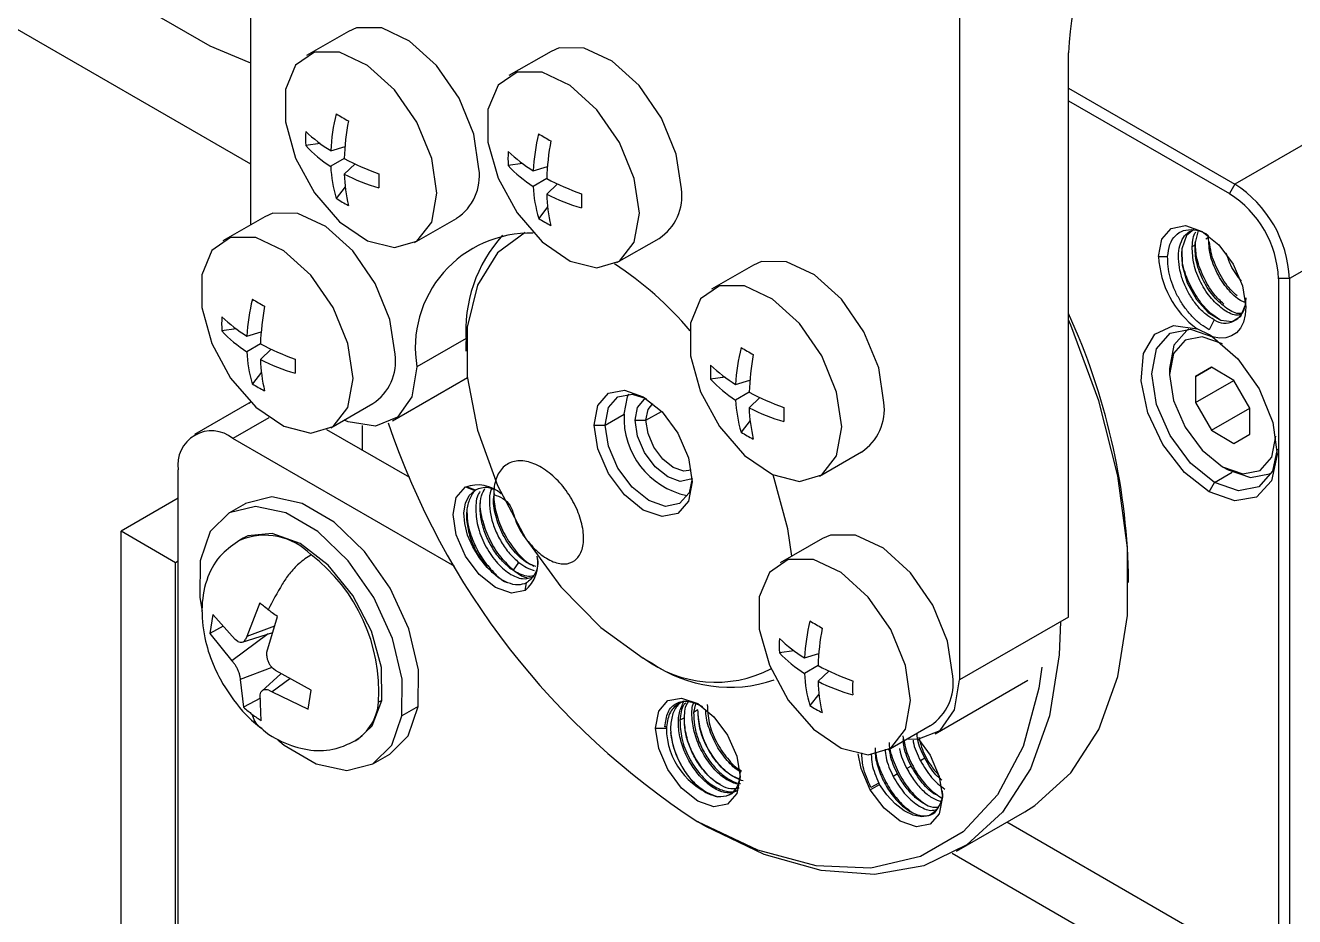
# Model space of a CAD drawing. Header units: millimetres. Extents: x 1258 to 2922, y -135 to 1239.
# Drawn here: x 1356.45 to 1372.9, y 1108.85 to 1120.41 of the extents above; entities that cross this region are included whole.
import ezdxf

# ---------------------------------------------------------------- set-up
doc = ezdxf.new("R2010")
doc.units = ezdxf.units.MM
doc.header["$LTSCALE"] = 6

msp = doc.modelspace()

# ---------------------------------------------------------------- linework, layer by layer
at = {"color": 7, "linetype": 'Continuous', "lineweight": 25}
for p, q in [((1359.365, 1127.925), (1359.365, 1117.823)), ((1389.311, 1126.636), (1372.836, 1117.125)), ((1354.416, 1122.696), (1358.835, 1120.145)), ((1368.558, 1122.618), (1368.558, 1111.92)), ((1354.062, 1121.675), (1359.365, 1118.614)), ((1360.637, 1120.332), (1360.091, 1120.018)), ((1363.262, 1120.073), (1362.716, 1119.758)), ((1369.972, 1112.736), (1369.972, 1120.054)), ((1369.972, 1119.595), (1372.129, 1118.35)), ((1369.972, 1119.432), (1372.058, 1118.228)), ((1360.268, 1118.878), (1360.08, 1118.851)), ((1360.405, 1118.785), (1360.59, 1118.839)), ((1360.58, 1118.683), (1360.405, 1118.582)), ((1360.58, 1118.481), (1360.72, 1118.613)), ((1362.893, 1118.618), (1362.705, 1118.591)), ((1363.03, 1118.525), (1363.215, 1118.58)), ((1360.592, 1118.315), (1360.476, 1118.166)), ((1363.205, 1118.423), (1363.03, 1118.322)), ((1363.205, 1118.221), (1363.345, 1118.354)), ((1372.129, 1118.35), (1372.058, 1118.228)), ((1363.217, 1118.056), (1363.101, 1117.906)), ((1359.549, 1117.929), (1359.004, 1117.614)), ((1361.491, 1117.593), (1362.036, 1117.907)), ((1364.116, 1117.333), (1364.661, 1117.648)), ((1371.61, 1117.561), (1371.656, 1117.75)), ((1371.751, 1117.642), (1371.787, 1117.663)), ((1371.575, 1117.54), (1371.61, 1117.561)), ((1365.887, 1117.302), (1365.341, 1116.987)), ((1371.139, 1117.411), (1371.256, 1117.411)), ((1372.836, 1117.125), (1372.694, 1117.125)), ((1372.694, 1117.125), (1372.694, 1106.02)), ((1372.836, 1117.125), (1372.836, 1106.102)), ((1372.27, 1116.877), (1372.26, 1116.776)), ((1359.18, 1116.474), (1358.993, 1116.448)), ((1371.53, 1116.47), (1371.503, 1116.454)), ((1371.798, 1116.398), (1371.638, 1116.474)), ((1371.859, 1116.59), (1371.796, 1116.463)), ((1359.317, 1116.381), (1359.502, 1116.436)), ((1362.158, 1116.308), (1362.158, 1116.186)), ((1371.839, 1116.372), (1371.798, 1116.398)), ((1359.493, 1116.28), (1359.317, 1116.178)), ((1359.493, 1116.077), (1359.633, 1116.21)), ((1359.505, 1115.912), (1359.388, 1115.763)), ((1361.206, 1115.283), (1362.176, 1115.844)), ((1365.518, 1115.847), (1365.33, 1115.821)), ((1371.28, 1115.961), (1371.28, 1115.88)), ((1371.823, 1115.975), (1371.616, 1115.855)), ((1371.616, 1115.855), (1371.823, 1115.975)), ((1371.616, 1115.855), (1371.616, 1115.517)), ((1372.116, 1115.806), (1371.823, 1115.975)), ((1365.655, 1115.754), (1365.84, 1115.809)), ((1365.83, 1115.652), (1365.655, 1115.551)), ((1371.616, 1115.517), (1372.116, 1115.806)), ((1372.323, 1115.447), (1372.116, 1115.806)), ((1359.343, 1115.51), (1358.636, 1115.102)), ((1359.343, 1115.51), (1359.366, 1115.522)), ((1360.404, 1115.189), (1360.949, 1115.504)), ((1365.83, 1115.45), (1365.97, 1115.583)), ((1371.616, 1115.517), (1371.823, 1115.158)), ((1363.961, 1115.226), (1364.209, 1115.369)), ((1371.823, 1115.158), (1372.323, 1115.447)), ((1372.323, 1115.109), (1372.323, 1115.447)), ((1361.429, 1114.545), (1360.355, 1115.165)), ((1360.815, 1114.899), (1360.815, 1115.221)), ((1363.82, 1115.226), (1363.961, 1115.226)), ((1364.35, 1115.288), (1364.492, 1115.288)), ((1365.842, 1115.285), (1365.726, 1115.135)), ((1371.823, 1115.158), (1372.116, 1114.989)), ((1362.014, 1113.391), (1359.135, 1115.052)), ((1372.116, 1114.989), (1372.323, 1115.109)), ((1366.741, 1114.562), (1367.286, 1114.877)), ((1371.969, 1114.686), (1372.04, 1114.645)), ((1358.428, 1100.354), (1358.428, 1114.644)), ((1372.578, 1114.592), (1372.605, 1114.608)), ((1362.151, 1114.423), (1362.272, 1114.377)), ((1362.281, 1114.382), (1362.18, 1114.421)), ((1371.793, 1114.359), (1371.863, 1114.482)), ((1358.428, 1114.276), (1357.686, 1113.848)), ((1359.294, 1114.206), (1359.082, 1114.084)), ((1357.686, 1100.783), (1357.686, 1113.848)), ((1358.393, 1113.439), (1357.686, 1113.848)), ((1359.269, 1113.759), (1359.228, 1113.735)), ((1366.779, 1113.755), (1366.234, 1113.44)), ((1358.428, 1113.46), (1358.393, 1113.439)), ((1358.393, 1100.375), (1358.393, 1113.439)), ((1362.723, 1113.375), (1362.776, 1113.345)), ((1362.776, 1113.345), (1362.843, 1113.444)), ((1362.926, 1113.08), (1362.942, 1113.178)), ((1370.75, 1113.185), (1370.75, 1113.308)), ((1359.484, 1112.919), (1359.317, 1112.482)), ((1358.874, 1112.768), (1358.836, 1112.525)), ((1359.164, 1112.444), (1358.874, 1112.768)), ((1359.578, 1112.281), (1359.714, 1112.743)), ((1369.972, 1112.736), (1368.558, 1111.92)), ((1359.01, 1112.616), (1358.836, 1112.525)), ((1358.836, 1112.525), (1359.121, 1112.168)), ((1359.258, 1112.411), (1359.653, 1112.537)), ((1359.2, 1112.419), (1359.164, 1112.444)), ((1359.317, 1112.482), (1359.301, 1112.444)), ((1359.574, 1112.234), (1359.578, 1112.281)), ((1364.456, 1112.205), (1364.563, 1112.144)), ((1366.41, 1112.3), (1366.223, 1112.274)), ((1366.547, 1112.207), (1366.732, 1112.262)), ((1359.121, 1112.168), (1359.155, 1112.13)), ((1359.687, 1112.041), (1359.646, 1112.076)), ((1360.15, 1111.786), (1359.687, 1112.041)), ((1366.723, 1112.106), (1366.547, 1112.004)), ((1366.723, 1111.903), (1366.863, 1112.036)), ((1359.227, 1111.971), (1359.23, 1111.928)), ((1359.23, 1111.928), (1359.272, 1111.569)), ((1359.759, 1112.001), (1359.509, 1111.775)), ((1368.242, 1111.222), (1369.444, 1111.916)), ((1359.491, 1111.727), (1359.5, 1111.761)), ((1359.501, 1111.392), (1359.491, 1111.727)), ((1359.601, 1111.786), (1359.644, 1111.765)), ((1359.644, 1111.765), (1360.112, 1111.543)), ((1360.112, 1111.543), (1360.15, 1111.786)), ((1366.735, 1111.738), (1366.618, 1111.589)), ((1359.492, 1111.684), (1359.272, 1111.569)), ((1361.066, 1111.655), (1361.024, 1111.631)), ((1361.539, 1111.576), (1361.327, 1111.454)), ((1364.926, 1111.623), (1364.887, 1111.6)), ((1365.136, 1111.611), (1365.11, 1111.5)), ((1365.166, 1111.533), (1365.11, 1111.5)), ((1364.99, 1111.431), (1364.933, 1111.398)), ((1364.616, 1111.297), (1364.757, 1111.297)), ((1364.757, 1111.312), (1364.737, 1111.312)), ((1367.634, 1111.015), (1368.179, 1111.33)), ((1360.728, 1111.137), (1360.769, 1111.161)), ((1368.026, 1111.154), (1368.176, 1110.944)), ((1360.957, 1110.836), (1361.169, 1110.958)), ((1368.108, 1110.905), (1368.051, 1110.872)), ((1367.931, 1110.803), (1367.875, 1110.77)), ((1367.401, 1110.497), (1367.522, 1110.566)), ((1367.513, 1110.583), (1367.409, 1110.525)), ((1367.754, 1110.701), (1367.698, 1110.668)), ((1365.27, 1110.021), (1365.164, 1110.082)), ((1368.519, 1109.699), (1369.403, 1110.209)), ((1371.934, 1108.48), (1369.171, 1110.075)), ((1371.227, 1108.072), (1368.463, 1109.668))]:
    msp.add_line(p, q, dxfattribs=at)
at = {"color": 8, "linetype": 'Continuous', "lineweight": 25}
for p, q in [((1379.239, 1122.455), (1372.129, 1118.35)), ((1362.159, 1116.349), (1361.522, 1115.982)), ((1359.603, 1115.322), (1359.135, 1115.052)), ((1364.492, 1115.288), (1364.694, 1115.404)), ((1371.863, 1114.482), (1372.095, 1114.615)), ((1359.677, 1112.617), (1359.317, 1112.482)), ((1359.595, 1112.519), (1359.121, 1112.168)), ((1359.641, 1112.083), (1359.23, 1111.928)), ((1359.876, 1111.937), (1359.644, 1111.765))]:
    msp.add_line(p, q, dxfattribs=at)
at = {"color": 7, "linetype": 'Continuous', "lineweight": 25, "flags": 128}
for points in [[(1362.326, 1118.548), (1362.26, 1119), (1362.068, 1119.468), (1361.778, 1119.888), (1361.428, 1120.205), (1361.066, 1120.376), (1360.74, 1120.377), (1360.637, 1120.332)], [(1358.835, 1120.145), (1359.341, 1119.932), (1359.365, 1119.925)], [(1364.951, 1118.289), (1364.885, 1118.74), (1364.693, 1119.208), (1364.403, 1119.629), (1364.053, 1119.946), (1363.691, 1120.116), (1363.365, 1120.117), (1363.262, 1120.073)], [(1361.781, 1118.234), (1361.714, 1118.685), (1361.523, 1119.153), (1361.232, 1119.574), (1360.882, 1119.891), (1360.52, 1120.061), (1360.195, 1120.062), (1359.949, 1119.893), (1359.818, 1119.577), (1359.818, 1119.157), (1359.949, 1118.689), (1360.195, 1118.237), (1360.52, 1117.862), (1360.882, 1117.614), (1361.232, 1117.527), (1361.523, 1117.613), (1361.714, 1117.859), (1361.781, 1118.234)], [(1364.406, 1117.974), (1364.339, 1118.425), (1364.148, 1118.893), (1363.857, 1119.314), (1363.507, 1119.631), (1363.145, 1119.801), (1362.82, 1119.802), (1362.574, 1119.633), (1362.443, 1119.317), (1362.443, 1118.897), (1362.574, 1118.429), (1362.82, 1117.977), (1363.145, 1117.602), (1363.507, 1117.354), (1363.857, 1117.267), (1364.148, 1117.353), (1364.339, 1117.599), (1364.406, 1117.974)], [(1361.239, 1116.145), (1361.172, 1116.596), (1360.981, 1117.064), (1360.69, 1117.485), (1360.34, 1117.802), (1359.978, 1117.972), (1359.653, 1117.973), (1359.549, 1117.929)], [(1371.139, 1117.411), (1371.182, 1117.636), (1371.304, 1117.777), (1371.488, 1117.813), (1371.704, 1117.738), (1371.921, 1117.563), (1372.104, 1117.315), (1372.227, 1117.033), (1372.27, 1116.758)], [(1360.694, 1115.83), (1360.627, 1116.282), (1360.435, 1116.749), (1360.145, 1117.17), (1359.795, 1117.487), (1359.433, 1117.657), (1359.107, 1117.658), (1358.862, 1117.489), (1358.731, 1117.173), (1358.731, 1116.753), (1358.862, 1116.286), (1359.107, 1115.834), (1359.433, 1115.458), (1359.795, 1115.21), (1360.145, 1115.123), (1360.435, 1115.209), (1360.627, 1115.456), (1360.694, 1115.83)], [(1362.925, 1117.722), (1362.565, 1117.458), (1362.308, 1117.04), (1362.175, 1116.496), (1362.175, 1115.856), (1362.308, 1115.158), (1362.565, 1114.443), (1362.933, 1113.752), (1363.388, 1113.126), (1363.906, 1112.6), (1364.456, 1112.205)], [(1371.594, 1117.763), (1371.5, 1117.683), (1371.439, 1117.514), (1371.443, 1117.299), (1371.51, 1117.069), (1371.629, 1116.855), (1371.782, 1116.687), (1371.944, 1116.588), (1372.093, 1116.57), (1372.204, 1116.637), (1372.26, 1116.776), (1372.26, 1116.776)], [(1367.576, 1115.518), (1367.51, 1115.969), (1367.318, 1116.437), (1367.028, 1116.858), (1366.678, 1117.175), (1366.316, 1117.345), (1365.99, 1117.346), (1365.887, 1117.302)], [(1367.031, 1115.203), (1366.964, 1115.654), (1366.773, 1116.122), (1366.482, 1116.543), (1366.132, 1116.86), (1365.77, 1117.03), (1365.445, 1117.031), (1365.199, 1116.862), (1365.068, 1116.546), (1365.068, 1116.126), (1365.199, 1115.658), (1365.445, 1115.206), (1365.77, 1114.831), (1366.132, 1114.583), (1366.482, 1114.496), (1366.773, 1114.582), (1366.964, 1114.828), (1367.031, 1115.203)], [(1372.27, 1116.758), (1372.262, 1116.654), (1372.239, 1116.562), (1372.201, 1116.485), (1372.15, 1116.424), (1372.086, 1116.382), (1372.011, 1116.358), (1371.928, 1116.355), (1371.839, 1116.372)], [(1369.403, 1110.209), (1369.535, 1110.292), (1370.001, 1110.714), (1370.363, 1111.277), (1370.609, 1111.964), (1370.734, 1112.756), (1370.734, 1113.633), (1370.609, 1114.569), (1370.363, 1115.541), (1370.001, 1116.52), (1369.972, 1116.589)], [(1371.793, 1114.359), (1371.473, 1114.613), (1371.196, 1114.972), (1371, 1115.385), (1370.912, 1115.798), (1370.944, 1116.154), (1371.091, 1116.405), (1371.333, 1116.517), (1371.638, 1116.474)], [(1371.533, 1116.469), (1371.503, 1116.454), (1371.338, 1116.264), (1371.28, 1115.961)], [(1371.863, 1114.482), (1371.552, 1114.733), (1371.288, 1115.089), (1371.112, 1115.495), (1371.05, 1115.89), (1371.112, 1116.214), (1371.288, 1116.417), (1371.552, 1116.468), (1371.863, 1116.36)], [(1371.969, 1116.278), (1371.706, 1116.37), (1371.482, 1116.326), (1371.332, 1116.154), (1371.28, 1115.88), (1371.332, 1115.545), (1371.482, 1115.2), (1371.706, 1114.899), (1371.969, 1114.686)], [(1371.839, 1116.372), (1372.168, 1116.087), (1372.442, 1115.697), (1372.62, 1115.261), (1372.676, 1114.843), (1372.602, 1114.503), (1372.409, 1114.293), (1372.126, 1114.242), (1371.793, 1114.359)], [(1361.522, 1115.982), (1361.457, 1115.593), (1361.27, 1115.327), (1360.983, 1115.214), (1360.631, 1115.27), (1360.579, 1115.29)], [(1363.82, 1115.226), (1363.868, 1115.48), (1364.006, 1115.638), (1364.213, 1115.679), (1364.456, 1115.594), (1364.7, 1115.397), (1364.906, 1115.119), (1365.044, 1114.801), (1365.093, 1114.492)], [(1363.961, 1115.226), (1364.005, 1115.452), (1364.127, 1115.593), (1364.311, 1115.628), (1364.493, 1115.572)], [(1364.209, 1115.369), (1364.252, 1115.594), (1364.271, 1115.63)], [(1364.35, 1115.288), (1364.383, 1115.456), (1364.475, 1115.562), (1364.493, 1115.572)], [(1364.492, 1115.288), (1364.519, 1115.428), (1364.581, 1115.507)], [(1365.093, 1114.492), (1365.044, 1114.238), (1364.906, 1114.08), (1364.7, 1114.039), (1364.456, 1114.124), (1364.213, 1114.321), (1364.006, 1114.599), (1363.868, 1114.917), (1363.82, 1115.226)], [(1365.092, 1114.534), (1365.05, 1114.348), (1364.927, 1114.207), (1364.744, 1114.171), (1364.527, 1114.247), (1364.311, 1114.421), (1364.127, 1114.669), (1364.005, 1114.952), (1363.961, 1115.226)], [(1365.092, 1114.534), (1365.075, 1114.523), (1364.937, 1114.496), (1364.775, 1114.553), (1364.612, 1114.684), (1364.475, 1114.869), (1364.383, 1115.081), (1364.35, 1115.288)], [(1365.08, 1114.643), (1364.981, 1114.628), (1364.845, 1114.675), (1364.71, 1114.784), (1364.595, 1114.939), (1364.519, 1115.116), (1364.492, 1115.288)], [(1371.969, 1114.686), (1372.233, 1114.594), (1372.457, 1114.637), (1372.606, 1114.809), (1372.659, 1115.083)], [(1372.676, 1114.912), (1372.615, 1114.628), (1372.438, 1114.425), (1372.175, 1114.373), (1371.863, 1114.482)], [(1366.382, 1113.526), (1366.33, 1113.88), (1366.141, 1114.579)], [(1372.04, 1114.645), (1372.331, 1114.544), (1372.578, 1114.592), (1372.606, 1114.61)], [(1362.926, 1113.08), (1362.748, 1113.046), (1362.539, 1113.119), (1362.329, 1113.288), (1362.151, 1113.528), (1362.032, 1113.801), (1361.991, 1114.068), (1362.032, 1114.286), (1362.151, 1114.423)], [(1362.435, 1113.379), (1362.332, 1113.504), (1362.245, 1113.647), (1362.18, 1113.798), (1362.142, 1113.949), (1362.132, 1114.09), (1362.152, 1114.214), (1362.199, 1114.311), (1362.272, 1114.377)], [(1361.327, 1111.454), (1361.33, 1111.931), (1361.205, 1112.46), (1360.964, 1112.989), (1360.63, 1113.466), (1360.237, 1113.844), (1359.822, 1114.088), (1359.427, 1114.171), (1359.089, 1114.088), (1358.843, 1113.845), (1358.711, 1113.466)], [(1361.539, 1111.576), (1361.543, 1112.053), (1361.417, 1112.582), (1361.176, 1113.111), (1360.843, 1113.588), (1360.449, 1113.967), (1360.034, 1114.21), (1359.639, 1114.294), (1359.301, 1114.21), (1359.294, 1114.206)], [(1361.066, 1111.655), (1361.062, 1112.082), (1360.933, 1112.555), (1360.693, 1113.017), (1360.372, 1113.411), (1360.009, 1113.69), (1359.647, 1113.822), (1359.33, 1113.788), (1359.269, 1113.759)], [(1368.469, 1111.971), (1368.402, 1112.423), (1368.211, 1112.89), (1367.921, 1113.311), (1367.571, 1113.628), (1367.208, 1113.798), (1366.883, 1113.799), (1366.779, 1113.755)], [(1358.711, 1113.466), (1358.708, 1112.989), (1358.737, 1112.811)], [(1367.924, 1111.656), (1367.857, 1112.108), (1367.666, 1112.575), (1367.375, 1112.996), (1367.025, 1113.313), (1366.663, 1113.484), (1366.337, 1113.484), (1366.092, 1113.315), (1365.961, 1112.999), (1365.961, 1112.579), (1366.092, 1112.112), (1366.337, 1111.66), (1366.663, 1111.284), (1367.025, 1111.037), (1367.375, 1110.95), (1367.666, 1111.035), (1367.857, 1111.282), (1367.924, 1111.656)], [(1369.866, 1112.675), (1369.85, 1112.246), (1369.725, 1111.453), (1369.479, 1110.767), (1369.117, 1110.204), (1368.651, 1109.782), (1368.093, 1109.51), (1367.457, 1109.398), (1366.762, 1109.447), (1366.026, 1109.657), (1365.27, 1110.021)], [(1369.623, 1112.086), (1369.585, 1111.814), (1369.383, 1111.058), (1369.052, 1110.43), (1368.603, 1109.949), (1368.05, 1109.629), (1367.409, 1109.481), (1366.699, 1109.508), (1365.943, 1109.711), (1365.164, 1110.082)], [(1367.877, 1111.155), (1368.018, 1111.153), (1368.305, 1111.265), (1368.493, 1111.532), (1368.558, 1111.92)], [(1360.769, 1111.161), (1360.943, 1111.324), (1361.066, 1111.655)], [(1361.169, 1110.958), (1361.408, 1111.197), (1361.539, 1111.576)], [(1364.616, 1111.297), (1364.657, 1111.515), (1364.776, 1111.652), (1364.954, 1111.686), (1365.164, 1111.613), (1365.373, 1111.444), (1365.551, 1111.204), (1365.67, 1110.93), (1365.712, 1110.664)], [(1359.718, 1111.143), (1359.802, 1111.075), (1360.217, 1110.832), (1360.612, 1110.748), (1360.95, 1110.832), (1361.196, 1111.075), (1361.327, 1111.454)], [(1365.712, 1110.664), (1365.67, 1110.446), (1365.551, 1110.309), (1365.373, 1110.275), (1365.164, 1110.348), (1364.954, 1110.517), (1364.776, 1110.757), (1364.657, 1111.03), (1364.616, 1111.297)], [(1367.401, 1110.497), (1367.282, 1110.771), (1367.244, 1110.963)], [(1368.176, 1110.944), (1368.295, 1110.67), (1368.337, 1110.404), (1368.295, 1110.186), (1368.176, 1110.049), (1367.998, 1110.015), (1367.789, 1110.088), (1367.579, 1110.257), (1367.401, 1110.497)], [(1368.304, 1110.304), (1368.247, 1110.217), (1368.167, 1110.163), (1368.069, 1110.145), (1367.957, 1110.166), (1367.839, 1110.222), (1367.723, 1110.312), (1367.615, 1110.429), (1367.522, 1110.566)]]:
    msp.add_lwpolyline(points, dxfattribs=at)
at = {"color": 7, "linetype": 'Continuous', "lineweight": 25}
for centre, radius, start, end in [((1374.578, 1119.844), 4.61, 122.6055, 177.3945), ((1362.927, 1118.654), 2.526, 166.0537, 177.0265), ((1368.949, 1133.758), 16.791, 239.691, 240.3144), ((1364.076, 1118.545), 3.499, 169.6924, 177.7358), ((1361.605, 1118.943), 1.527, 176.5707, 183.4293), ((1361.474, 1120.512), 2.031, 226.6767, 238.2414), ((1365.552, 1118.394), 2.526, 166.0537, 177.0265), ((1371.574, 1133.499), 16.791, 239.691, 240.3144), ((1361.31, 1120.002), 1.685, 223.111, 237.4939), ((1364.23, 1118.683), 1.527, 176.5707, 183.4293), ((1364.099, 1120.252), 2.031, 226.6767, 238.2414), ((1366.701, 1118.285), 3.499, 169.6924, 177.7358), ((1362.208, 1121.78), 3.499, 242.2668, 250.3097), ((1362.088, 1118.656), 1.685, 182.5088, 196.8908), ((1362.61, 1118.543), 2.031, 181.7615, 193.3257), ((1361.728, 1120.731), 2.526, 242.9763, 253.9488), ((1377.808, 1118.395), 16.779, 179.688, 180.312), ((1361.674, 1118.458), 0.659, 303.3891, 7.9231), ((1363.935, 1119.743), 1.685, 223.111, 237.4939), ((1364.713, 1118.396), 1.685, 182.5088, 196.8908), ((1364.833, 1121.52), 3.499, 242.2668, 250.3097), ((1364.299, 1118.198), 0.659, 303.3891, 7.9231), ((1371.3, 1117.055), 1.537, 2.6055, 57.3945), ((1361.317, 1119.441), 1.527, 236.5731, 243.4323), ((1365.235, 1118.283), 2.031, 181.7615, 193.3257), ((1364.353, 1120.471), 2.526, 242.9763, 253.9488), ((1380.433, 1118.135), 16.779, 179.688, 180.312), ((1371.313, 1117.062), 1.383, 2.6055, 57.3945), ((1363.942, 1119.181), 1.527, 236.5731, 243.4323), ((1362.987, 1116.229), 1.486, 88.3006, 189.6013), ((1364.023, 1116.441), 1.869, 138.0919, 184.0632), ((1361.646, 1113.57), 4.469, 40.0958, 56.9372), ((1372.384, 1117.473), 1.247, 182.8482, 233.2426), ((1361.84, 1116.25), 2.526, 166.0537, 177.0265), ((1367.862, 1131.355), 16.791, 239.691, 240.3144), ((1362.989, 1116.141), 3.499, 169.6924, 177.7358), ((1362.078, 1113.077), 8.674, 1.5269, 24.4977), ((1371.999, 1116.812), 0.263, 237.7696, 352.2043), ((1360.517, 1116.539), 1.527, 176.5707, 183.4293), ((1360.386, 1118.108), 2.031, 226.6767, 238.2414), ((1360.222, 1117.599), 1.685, 223.111, 237.4939), ((1361, 1116.252), 1.685, 182.5088, 196.8908), ((1361.121, 1119.377), 3.499, 242.2668, 250.3097), ((1360.586, 1116.054), 0.659, 303.3891, 7.9231), ((1368.177, 1115.623), 2.526, 166.0537, 177.0265), ((1374.199, 1130.728), 16.791, 239.691, 240.3144), ((1369.326, 1115.514), 3.499, 169.6924, 177.7358), ((1361.523, 1116.139), 2.031, 181.7615, 193.3257), ((1360.641, 1118.327), 2.526, 242.9763, 253.9488), ((1376.721, 1115.991), 16.779, 179.688, 180.312), ((1366.855, 1115.912), 1.527, 176.5707, 183.4293), ((1366.724, 1117.481), 2.031, 226.6767, 238.2414), ((1366.56, 1116.972), 1.685, 223.111, 237.4939), ((1360.229, 1117.037), 1.527, 236.5731, 243.4323), ((1367.458, 1118.749), 3.499, 242.2668, 250.3097), ((1367.338, 1115.625), 1.685, 182.5088, 196.8908), ((1366.924, 1115.427), 0.659, 303.3891, 7.9231), ((1365.232, 1115.316), 1.025, 176.9997, 258.2239), ((1367.86, 1115.512), 2.031, 181.7615, 193.3257), ((1366.978, 1117.7), 2.526, 242.9763, 253.9488), ((1383.058, 1115.364), 16.779, 179.688, 180.312), ((1370.592, 1118.435), 9.962, 198.6093, 236.9785), ((1358.859, 1114.714), 0.437, 50.7967, 189.214), ((1366.567, 1116.41), 1.527, 236.5731, 243.4323), ((1362.308, 1113.987), 0.463, 48.4556, 109.8535), ((1362.384, 1114.182), 0.225, 117.2678, 120.005), ((1358.782, 1111.764), 2.246, 356.6044, 52.4225), ((1362.627, 1113.434), 0.463, 310.1586, 11.5489), ((1369.07, 1112.076), 2.526, 166.0537, 177.0265), ((1375.092, 1127.181), 16.791, 239.691, 240.3144), ((1370.219, 1111.968), 3.499, 169.6924, 177.7358), ((1367.747, 1112.365), 1.527, 176.5707, 183.4293), ((1367.616, 1113.934), 2.031, 226.6767, 238.2414), ((1365.398, 1113.454), 1.563, 232.9833, 297.2167), ((1367.453, 1113.425), 1.685, 223.111, 237.4939), ((1365.579, 1113.606), 1.781, 235.1921, 288.8839), ((1368.351, 1115.203), 3.499, 242.2668, 250.3097), ((1368.231, 1112.078), 1.685, 182.5088, 196.8908), ((1368.753, 1111.966), 2.031, 181.7615, 193.3257), ((1367.871, 1114.153), 2.526, 242.9763, 253.9488), ((1383.951, 1111.817), 16.779, 179.688, 180.312), ((1367.817, 1111.88), 0.659, 303.3891, 7.9231), ((1367.46, 1112.863), 1.527, 236.5731, 243.4323), ((1365.38, 1111.297), 0.623, 178.6165, 180.0048), ((1365.687, 1111.298), 0.93, 180.0809, 253.6863), ((1368.534, 1111.151), 1.169, 209.087, 210)]:
    msp.add_arc(centre, radius, start, end, dxfattribs=at)
at = {"color": 8, "linetype": 'Continuous', "lineweight": 25}
for centre, radius, start, end in [((1359.548, 1112.953), 0.844, 44.331, 112.2692), ((1360.384, 1111.679), 0.642, 301.8543, 355.6698)]:
    msp.add_arc(centre, radius, start, end, dxfattribs=at)
at = {"color": 7, "linetype": 'Continuous', "lineweight": 25}
for points, knots in [([(1371.256, 1117.411), (1371.264, 1117.466), (1371.277, 1117.575), (1371.352, 1117.69), (1371.458, 1117.758), (1371.591, 1117.766), (1371.705, 1117.74), (1371.77, 1117.696), (1371.785, 1117.685)], [0, 0, 0, 0, 0.191353, 0.381133, 0.56934, 0.755974, 0.941035, 1, 1, 1, 1]), ([(1371.859, 1116.59), (1371.823, 1116.612), (1371.75, 1116.656), (1371.644, 1116.764), (1371.55, 1116.894), (1371.474, 1117.041), (1371.421, 1117.195), (1371.395, 1117.348), (1371.397, 1117.49), (1371.43, 1117.61), (1371.483, 1117.7), (1371.535, 1117.732), (1371.557, 1117.745)], [0, 0, 0, 0, 0.102523, 0.205045, 0.307568, 0.41009, 0.512613, 0.615135, 0.717658, 0.82018, 0.922703, 1, 1, 1, 1]), ([(1371.575, 1117.54), (1371.579, 1117.615), (1371.584, 1117.689), (1371.621, 1117.73), (1371.621, 1117.73)], [0, 0, 0, 0, 0.997643, 1, 1, 1, 1]), ([(1372.264, 1116.816), (1372.243, 1116.823), (1372.168, 1116.849), (1372.032, 1116.983), (1371.892, 1117.191), (1371.796, 1117.436), (1371.79, 1117.587), (1371.787, 1117.663)], [0, 0, 0, 0, 0.085574, 0.31418, 0.542787, 0.771393, 1, 1, 1, 1]), ([(1371.927, 1116.601), (1371.89, 1116.623), (1371.792, 1116.682), (1371.642, 1116.863), (1371.511, 1117.103), (1371.44, 1117.324), (1371.441, 1117.44), (1371.442, 1117.479)], [0, 0, 0, 0, 0.147317, 0.391412, 0.635646, 0.879673, 1, 1, 1, 1]), ([(1372.213, 1116.661), (1372.194, 1116.656), (1372.131, 1116.639), (1371.989, 1116.708), (1371.821, 1116.856), (1371.68, 1117.069), (1371.584, 1117.313), (1371.578, 1117.465), (1371.575, 1117.54)], [0, 0, 0, 0, 0.077877, 0.262302, 0.446726, 0.631151, 0.815575, 1, 1, 1, 1]), ([(1372.22, 1116.676), (1372.21, 1116.674), (1372.155, 1116.662), (1372.024, 1116.73), (1371.856, 1116.876), (1371.715, 1117.09), (1371.62, 1117.334), (1371.613, 1117.485), (1371.61, 1117.561)], [0, 0, 0, 0, 0.040682, 0.232545, 0.424409, 0.616273, 0.808136, 1, 1, 1, 1]), ([(1371.985, 1116.794), (1371.941, 1116.835), (1371.839, 1116.933), (1371.711, 1117.154), (1371.623, 1117.396), (1371.618, 1117.539), (1371.615, 1117.602)], [0, 0, 0, 0, 0.2075381, 0.4920252, 0.7769559, 1, 1, 1, 1]), ([(1372.158, 1116.902), (1372.128, 1116.928), (1372.037, 1117.006), (1371.915, 1117.205), (1371.819, 1117.426), (1371.806, 1117.555), (1371.801, 1117.602)], [0, 0, 0, 0, 0.1628388, 0.4878071, 0.8135087, 1, 1, 1, 1]), ([(1372.214, 1117.091), (1372.163, 1117.158), (1372.078, 1117.268), (1372.035, 1117.403), (1372.017, 1117.456)], [0, 0, 0, 0, 0.599922, 1, 1, 1, 1]), ([(1371.796, 1116.463), (1371.76, 1116.484), (1371.688, 1116.527), (1371.583, 1116.622), (1371.486, 1116.735), (1371.402, 1116.864), (1371.334, 1117.003), (1371.286, 1117.144), (1371.257, 1117.284), (1371.257, 1117.369), (1371.256, 1117.411)], [0, 0, 0, 0, 0.127485, 0.25426, 0.380324, 0.505679, 0.630324, 0.75426, 0.877485, 1, 1, 1, 1]), ([(1362.519, 1114.325), (1362.599, 1114.296), (1362.738, 1114.246), (1362.809, 1113.922), (1362.962, 1113.709), (1363.132, 1113.532), (1363.313, 1113.433), (1363.477, 1113.414), (1363.604, 1113.482), (1363.68, 1113.624), (1363.69, 1113.826), (1363.636, 1114.059), (1363.52, 1114.297), (1363.357, 1114.511), (1363.164, 1114.671), (1362.965, 1114.763), (1362.781, 1114.768), (1362.633, 1114.692), (1362.539, 1114.537), (1362.507, 1114.326), (1362.542, 1114.081), (1362.638, 1113.83), (1362.781, 1113.609), (1362.924, 1113.455), (1363.012, 1113.411), (1363.04, 1113.397)], [0, 0, 0, 0, 0.059762, 0.103501, 0.147297, 0.191044, 0.234831, 0.278588, 0.322366, 0.366133, 0.409901, 0.453679, 0.497436, 0.541223, 0.58497, 0.628765, 0.672504, 0.716306, 0.760037, 0.803844, 0.847571, 0.891381, 0.935106, 0.978916, 1, 1, 1, 1]), ([(1362.33, 1114.404), (1362.322, 1114.401), (1362.27, 1114.384), (1362.21, 1114.293), (1362.161, 1114.14), (1362.164, 1113.948), (1362.215, 1113.745), (1362.307, 1113.543), (1362.393, 1113.434), (1362.435, 1113.379)], [0, 0, 0, 0, 0.030821, 0.19235, 0.35388, 0.51541, 0.67694, 0.83847, 1, 1, 1, 1]), ([(1362.52, 1114.389), (1362.495, 1114.398), (1362.406, 1114.432), (1362.334, 1114.403), (1362.281, 1114.382)], [0, 0, 0, 0, 0.270426, 1, 1, 1, 1]), ([(1362.343, 1114.363), (1362.339, 1114.36), (1362.297, 1114.316), (1362.278, 1114.158), (1362.299, 1113.921), (1362.395, 1113.668), (1362.543, 1113.447), (1362.718, 1113.291), (1362.898, 1113.214), (1362.989, 1113.244), (1363.034, 1113.258)], [0, 0, 0, 0, 0.011628, 0.152824, 0.29402, 0.435216, 0.576412, 0.717608, 0.858804, 1, 1, 1, 1]), ([(1362.723, 1113.375), (1362.682, 1113.412), (1362.6, 1113.486), (1362.492, 1113.639), (1362.407, 1113.81), (1362.353, 1113.989), (1362.336, 1114.161), (1362.351, 1114.306), (1362.388, 1114.374), (1362.404, 1114.404)], [0, 0, 0, 0, 0.147362, 0.294724, 0.442086, 0.589449, 0.736811, 0.884173, 1, 1, 1, 1]), ([(1362.491, 1114.4), (1362.487, 1114.393), (1362.465, 1114.346), (1362.458, 1114.229), (1362.473, 1114.059), (1362.528, 1113.879), (1362.612, 1113.709), (1362.72, 1113.555), (1362.802, 1113.481), (1362.843, 1113.444)], [0, 0, 0, 0, 0.028082, 0.190068, 0.352055, 0.514041, 0.676027, 0.838014, 1, 1, 1, 1]), ([(1363.068, 1113.392), (1363.03, 1113.404), (1362.935, 1113.435), (1362.776, 1113.584), (1362.627, 1113.803), (1362.537, 1114.051), (1362.504, 1114.243), (1362.526, 1114.322), (1362.53, 1114.337)], [0, 0, 0, 0, 0.137726, 0.341413, 0.5451, 0.748787, 0.952474, 1, 1, 1, 1]), ([(1362.343, 1114.226), (1362.342, 1114.224), (1362.331, 1114.153), (1362.369, 1113.978), (1362.459, 1113.734), (1362.602, 1113.503), (1362.718, 1113.398), (1362.776, 1113.345)], [0, 0, 0, 0, 0.00653, 0.25501, 0.503327, 0.75185, 1, 1, 1, 1]), ([(1362.17, 1114.104), (1362.172, 1114.05), (1362.177, 1113.924), (1362.249, 1113.71), (1362.364, 1113.491), (1362.513, 1113.313), (1362.627, 1113.208), (1362.684, 1113.186), (1362.687, 1113.185)], [0, 0, 0, 0, 0.156443, 0.364374, 0.57234, 0.780235, 0.988233, 1, 1, 1, 1]), ([(1359.228, 1113.735), (1359.146, 1113.677), (1358.958, 1113.547), (1358.79, 1113.255), (1358.717, 1112.884), (1358.755, 1112.491), (1358.859, 1112.146), (1358.959, 1111.956), (1359.003, 1111.873)], [0, 0, 0, 0, 0.141423, 0.321525, 0.516844, 0.711735, 0.873078, 1, 1, 1, 1]), ([(1360.152, 1113.543), (1360.098, 1113.509), (1360, 1113.447), (1359.869, 1113.304), (1359.732, 1113.099), (1359.652, 1112.941), (1359.595, 1112.83)], [0, 0, 0, 0, 0.233001, 0.418435, 0.591328, 1, 1, 1, 1]), ([(1362.942, 1113.178), (1362.906, 1113.166), (1362.835, 1113.142), (1362.702, 1113.174), (1362.564, 1113.25), (1362.478, 1113.336), (1362.435, 1113.379)], [0, 0, 0, 0, 0.2531423, 0.5041897, 0.7531422, 1, 1, 1, 1]), ([(1363.028, 1113.271), (1363.023, 1113.269), (1362.993, 1113.258), (1362.923, 1113.268), (1362.825, 1113.302), (1362.757, 1113.351), (1362.723, 1113.375)], [0, 0, 0, 0, 0.0613279, 0.3742186, 0.6871093, 1, 1, 1, 1]), ([(1362.776, 1113.345), (1362.832, 1113.302), (1362.893, 1113.256), (1362.947, 1113.247), (1362.952, 1113.247)], [0, 0, 0, 0, 0.923773, 1, 1, 1, 1]), ([(1363.085, 1113.49), (1363.086, 1113.487), (1363.099, 1113.405), (1363.057, 1113.277), (1362.98, 1113.211), (1362.942, 1113.178)], [0, 0, 0, 0, 0.018979, 0.512176, 1, 1, 1, 1]), ([(1359.595, 1112.83), (1359.574, 1112.846), (1359.536, 1112.876), (1359.5, 1112.906), (1359.484, 1112.919)], [0, 0, 0, 0, 0.559869, 1, 1, 1, 1]), ([(1359.714, 1112.743), (1359.691, 1112.759), (1359.651, 1112.787), (1359.612, 1112.817), (1359.595, 1112.83)], [0, 0, 0, 0, 0.560075, 1, 1, 1, 1]), ([(1359.2, 1112.419), (1359.21, 1112.415), (1359.23, 1112.408), (1359.258, 1112.41), (1359.283, 1112.421), (1359.295, 1112.436), (1359.301, 1112.444)], [0, 0, 0, 0, 0.250273, 0.5, 0.749727, 1, 1, 1, 1]), ([(1359.574, 1112.234), (1359.576, 1112.22), (1359.579, 1112.192), (1359.595, 1112.15), (1359.617, 1112.11), (1359.637, 1112.087), (1359.646, 1112.076)], [0, 0, 0, 0, 0.2502728, 0.5, 0.7497272, 1, 1, 1, 1]), ([(1359.227, 1111.971), (1359.224, 1111.985), (1359.218, 1112.011), (1359.202, 1112.053), (1359.181, 1112.093), (1359.164, 1112.118), (1359.155, 1112.13)], [0, 0, 0, 0, 0.250273, 0.5, 0.749727, 1, 1, 1, 1]), ([(1359.003, 1111.873), (1359.096, 1111.731), (1359.242, 1111.51), (1359.438, 1111.348), (1359.509, 1111.29)], [0, 0, 0, 0, 0.641004, 1, 1, 1, 1]), ([(1359.601, 1111.786), (1359.59, 1111.789), (1359.568, 1111.796), (1359.539, 1111.793), (1359.515, 1111.783), (1359.505, 1111.768), (1359.5, 1111.761)], [0, 0, 0, 0, 0.250273, 0.5, 0.749727, 1, 1, 1, 1]), ([(1359.272, 1111.569), (1359.292, 1111.551), (1359.328, 1111.52), (1359.366, 1111.49), (1359.383, 1111.477)], [0, 0, 0, 0, 0.560075, 1, 1, 1, 1]), ([(1364.737, 1111.312), (1364.746, 1111.38), (1364.764, 1111.515), (1364.879, 1111.63), (1365.039, 1111.662), (1365.163, 1111.605), (1365.224, 1111.577)], [0, 0, 0, 0, 0.252221, 0.504442, 0.756663, 1, 1, 1, 1]), ([(1364.92, 1111.616), (1364.878, 1111.584), (1364.791, 1111.517), (1364.769, 1111.382), (1364.757, 1111.312)], [0, 0, 0, 0, 0.48655, 1, 1, 1, 1]), ([(1364.979, 1111.644), (1364.953, 1111.63), (1364.889, 1111.593), (1364.829, 1111.471), (1364.803, 1111.298), (1364.829, 1111.098), (1364.9, 1110.894), (1365.008, 1110.704), (1365.142, 1110.55), (1365.289, 1110.44), (1365.38, 1110.417), (1365.425, 1110.406)], [0, 0, 0, 0, 0.07454, 0.190222, 0.305905, 0.421587, 0.53727, 0.652952, 0.768635, 0.884317, 1, 1, 1, 1]), ([(1365.677, 1110.486), (1365.645, 1110.472), (1365.578, 1110.442), (1365.441, 1110.474), (1365.292, 1110.566), (1365.15, 1110.712), (1365.029, 1110.898), (1364.945, 1111.106), (1364.906, 1111.313), (1364.915, 1111.503), (1364.962, 1111.594), (1364.985, 1111.64)], [0, 0, 0, 0, 0.097947, 0.210703, 0.323461, 0.436217, 0.548973, 0.66173, 0.774487, 0.887242, 1, 1, 1, 1]), ([(1365.006, 1111.623), (1364.997, 1111.614), (1364.948, 1111.565), (1364.94, 1111.473), (1364.933, 1111.398)], [0, 0, 0, 0, 0.1845113, 1, 1, 1, 1]), ([(1364.99, 1111.431), (1364.994, 1111.508), (1365, 1111.587), (1365.039, 1111.63), (1365.041, 1111.632)], [0, 0, 0, 0, 0.967564, 1, 1, 1, 1]), ([(1365.669, 1110.57), (1365.621, 1110.588), (1365.521, 1110.625), (1365.364, 1110.768), (1365.227, 1110.96), (1365.127, 1111.185), (1365.085, 1111.408), (1365.083, 1111.565), (1365.112, 1111.624), (1365.116, 1111.633)], [0, 0, 0, 0, 0.151349, 0.315335, 0.479571, 0.643362, 0.807317, 0.971697, 1, 1, 1, 1]), ([(1365.699, 1110.64), (1365.666, 1110.651), (1365.576, 1110.681), (1365.422, 1110.827), (1365.276, 1111.044), (1365.177, 1111.298), (1365.17, 1111.455), (1365.166, 1111.533)], [0, 0, 0, 0, 0.126404, 0.344803, 0.563202, 0.781601, 1, 1, 1, 1]), ([(1365.287, 1111.602), (1365.29, 1111.524), (1365.297, 1111.368), (1365.397, 1111.112), (1365.542, 1110.9), (1365.667, 1110.771), (1365.728, 1110.747), (1365.732, 1110.745)], [0, 0, 0, 0, 0.245564, 0.491128, 0.736693, 0.982257, 1, 1, 1, 1]), ([(1359.383, 1111.477), (1359.404, 1111.461), (1359.443, 1111.432), (1359.484, 1111.404), (1359.501, 1111.392)], [0, 0, 0, 0, 0.559869, 1, 1, 1, 1]), ([(1364.933, 1111.398), (1364.936, 1111.32), (1364.943, 1111.163), (1365.043, 1110.909), (1365.189, 1110.69), (1365.367, 1110.53), (1365.538, 1110.467), (1365.651, 1110.462), (1365.682, 1110.5), (1365.682, 1110.5)], [0, 0, 0, 0, 0.166557, 0.333114, 0.499671, 0.666228, 0.832785, 0.999342, 1, 1, 1, 1]), ([(1365.11, 1111.5), (1365.111, 1111.445), (1365.113, 1111.335), (1365.162, 1111.156), (1365.24, 1110.982), (1365.345, 1110.826), (1365.465, 1110.699), (1365.591, 1110.616), (1365.679, 1110.576), (1365.716, 1110.579), (1365.718, 1110.579)], [0, 0, 0, 0, 0.141786, 0.283572, 0.425358, 0.567144, 0.70893, 0.850716, 0.992502, 1, 1, 1, 1]), ([(1365.751, 1110.611), (1365.699, 1110.631), (1365.594, 1110.671), (1365.434, 1110.82), (1365.299, 1111.014), (1365.199, 1111.239), (1365.178, 1111.386), (1365.167, 1111.46)], [0, 0, 0, 0, 0.199842, 0.40007, 0.599917, 0.800135, 1, 1, 1, 1]), ([(1365.728, 1110.726), (1365.719, 1110.73), (1365.659, 1110.756), (1365.543, 1110.871), (1365.403, 1111.06), (1365.309, 1111.282), (1365.264, 1111.448), (1365.269, 1111.521), (1365.27, 1111.527)], [0, 0, 0, 0, 0.03742, 0.271618, 0.506211, 0.74129, 0.975645, 1, 1, 1, 1]), ([(1359.509, 1111.29), (1359.515, 1111.284), (1359.619, 1111.191), (1359.849, 1111.075), (1360.179, 1110.989), (1360.479, 1111.014), (1360.657, 1111.102), (1360.728, 1111.137)], [0, 0, 0, 0, 0.016598, 0.297476, 0.569908, 0.828624, 1, 1, 1, 1]), ([(1365.286, 1110.454), (1365.254, 1110.474), (1365.19, 1110.516), (1365.096, 1110.606), (1365.009, 1110.715), (1364.935, 1110.839), (1364.876, 1110.972), (1364.832, 1111.109), (1364.821, 1111.197), (1364.815, 1111.241)], [0, 0, 0, 0, 0.141224, 0.284473, 0.427287, 0.570349, 0.713807, 0.857131, 1, 1, 1, 1]), ([(1365.46, 1110.564), (1365.445, 1110.571), (1365.377, 1110.601), (1365.254, 1110.723), (1365.12, 1110.916), (1365.02, 1111.142), (1365, 1111.289), (1364.991, 1111.362)], [0, 0, 0, 0, 0.068811, 0.301509, 0.534405, 0.767153, 1, 1, 1, 1]), ([(1368.108, 1110.905), (1368.069, 1110.987), (1368.016, 1111.098), (1368.009, 1111.204), (1368.007, 1111.23)], [0, 0, 0, 0, 0.7470074, 1, 1, 1, 1]), ([(1367.465, 1111.041), (1367.464, 1111.014), (1367.46, 1110.927), (1367.504, 1110.758), (1367.591, 1110.559), (1367.714, 1110.382), (1367.855, 1110.247), (1368, 1110.166), (1368.133, 1110.148), (1368.244, 1110.191), (1368.284, 1110.266), (1368.304, 1110.304)], [0, 0, 0, 0, 0.051938, 0.170445, 0.288953, 0.407461, 0.525969, 0.644477, 0.762984, 0.881492, 1, 1, 1, 1]), ([(1367.645, 1111.108), (1367.645, 1111.104), (1367.645, 1111.025), (1367.704, 1110.847), (1367.82, 1110.61), (1367.978, 1110.405), (1368.094, 1110.325), (1368.15, 1110.286)], [0, 0, 0, 0, 0.012127, 0.262292, 0.512516, 0.762744, 1, 1, 1, 1]), ([(1367.754, 1110.701), (1367.715, 1110.783), (1367.661, 1110.898), (1367.654, 1111.008), (1367.652, 1111.038)], [0, 0, 0, 0, 0.719668, 1, 1, 1, 1]), ([(1367.822, 1111.196), (1367.839, 1111.114), (1367.875, 1110.949), (1367.999, 1110.709), (1368.158, 1110.505), (1368.276, 1110.424), (1368.333, 1110.384)], [0, 0, 0, 0, 0.251599, 0.503561, 0.755121, 1, 1, 1, 1]), ([(1367.931, 1110.803), (1367.892, 1110.885), (1367.838, 1111.002), (1367.83, 1111.114), (1367.828, 1111.147)], [0, 0, 0, 0, 0.705207, 1, 1, 1, 1]), ([(1367.956, 1111.14), (1367.957, 1111.133), (1367.965, 1111.046), (1368.01, 1110.955), (1368.051, 1110.872)], [0, 0, 0, 0, 0.08914, 1, 1, 1, 1]), ([(1368.03, 1111.178), (1368.04, 1111.135), (1368.07, 1111.01), (1368.163, 1110.83), (1368.253, 1110.725), (1368.289, 1110.683)], [0, 0, 0, 0, 0.238427, 0.695324, 1, 1, 1, 1]), ([(1367.409, 1110.525), (1367.368, 1110.617), (1367.298, 1110.772), (1367.293, 1110.916), (1367.291, 1110.976)], [0, 0, 0, 0, 0.586779, 1, 1, 1, 1]), ([(1367.414, 1110.953), (1367.415, 1110.911), (1367.42, 1110.791), (1367.476, 1110.665), (1367.513, 1110.583)], [0, 0, 0, 0, 0.3515565, 1, 1, 1, 1]), ([(1367.472, 1110.976), (1367.473, 1110.971), (1367.476, 1110.895), (1367.533, 1110.731), (1367.642, 1110.513), (1367.788, 1110.319), (1367.897, 1110.237), (1367.951, 1110.196)], [0, 0, 0, 0, 0.01663, 0.262674, 0.50888, 0.754964, 1, 1, 1, 1]), ([(1367.594, 1111.023), (1367.596, 1110.987), (1367.603, 1110.871), (1367.659, 1110.75), (1367.698, 1110.668)], [0, 0, 0, 0, 0.316682, 1, 1, 1, 1]), ([(1367.781, 1111.03), (1367.781, 1111.025), (1367.789, 1110.941), (1367.833, 1110.853), (1367.875, 1110.77)], [0, 0, 0, 0, 0.057483, 1, 1, 1, 1]), ([(1368.329, 1110.621), (1368.302, 1110.642), (1368.217, 1110.712), (1368.153, 1110.826), (1368.108, 1110.905)], [0, 0, 0, 0, 0.309837, 1, 1, 1, 1]), ([(1367.875, 1110.77), (1367.906, 1110.716), (1367.969, 1110.606), (1368.088, 1110.475), (1368.21, 1110.38), (1368.286, 1110.354), (1368.321, 1110.342)], [0, 0, 0, 0, 0.258375, 0.51675, 0.775125, 1, 1, 1, 1]), ([(1368.269, 1110.425), (1368.262, 1110.427), (1368.197, 1110.452), (1368.067, 1110.581), (1367.976, 1110.729), (1367.931, 1110.803)], [0, 0, 0, 0, 0.062222, 0.531111, 1, 1, 1, 1]), ([(1367.698, 1110.668), (1367.743, 1110.592), (1367.835, 1110.44), (1368.013, 1110.288), (1368.166, 1110.216), (1368.237, 1110.235), (1368.262, 1110.242)], [0, 0, 0, 0, 0.282733, 0.565465, 0.848198, 1, 1, 1, 1]), ([(1368.277, 1110.265), (1368.258, 1110.264), (1368.202, 1110.262), (1368.094, 1110.311), (1367.968, 1110.405), (1367.849, 1110.537), (1367.786, 1110.646), (1367.754, 1110.701)], [0, 0, 0, 0, 0.12051, 0.340383, 0.560255, 0.780128, 1, 1, 1, 1]), ([(1365.663, 1110.517), (1365.633, 1110.48), (1365.574, 1110.406), (1365.475, 1110.406), (1365.425, 1110.406)], [0, 0, 0, 0, 0.502577, 1, 1, 1, 1]), ([(1365.663, 1110.517), (1365.648, 1110.493), (1365.626, 1110.454), (1365.589, 1110.435), (1365.576, 1110.428)], [0, 0, 0, 0, 0.629395, 1, 1, 1, 1]), ([(1368.332, 1110.482), (1368.334, 1110.466), (1368.339, 1110.396), (1368.319, 1110.344), (1368.304, 1110.304)], [0, 0, 0, 0, 0.224439, 1, 1, 1, 1])]:
    msp.add_open_spline(points, degree=3, knots=knots, dxfattribs=at)
for points in [[(1362.843, 1113.444), (1362.877, 1113.42), (1362.945, 1113.371), (1363.01, 1113.351), (1363.043, 1113.341)], [(1365.7, 1110.516), (1365.665, 1110.51), (1365.596, 1110.499), (1365.472, 1110.543), (1365.345, 1110.63), (1365.224, 1110.757), (1365.12, 1110.913), (1365.042, 1111.086), (1364.993, 1111.266), (1364.991, 1111.376), (1364.99, 1111.431)], [(1365.712, 1110.734), (1365.709, 1110.693), (1365.705, 1110.611), (1365.677, 1110.548), (1365.663, 1110.517)], [(1368.051, 1110.872), (1368.097, 1110.795), (1368.188, 1110.642), (1368.307, 1110.549), (1368.367, 1110.503)]]:
    msp.add_open_spline(points, degree=3, dxfattribs=at)
at = {"color": 8, "linetype": 'Continuous', "lineweight": 25}
msp.add_open_spline([(1359.511, 1111.292), (1359.502, 1111.297), (1359.44, 1111.336), (1359.409, 1111.412), (1359.383, 1111.477)], degree=3, knots=[0, 0, 0, 0, 0.140563, 1, 1, 1, 1], dxfattribs=at)

doc.saveas('drawing.dxf')
